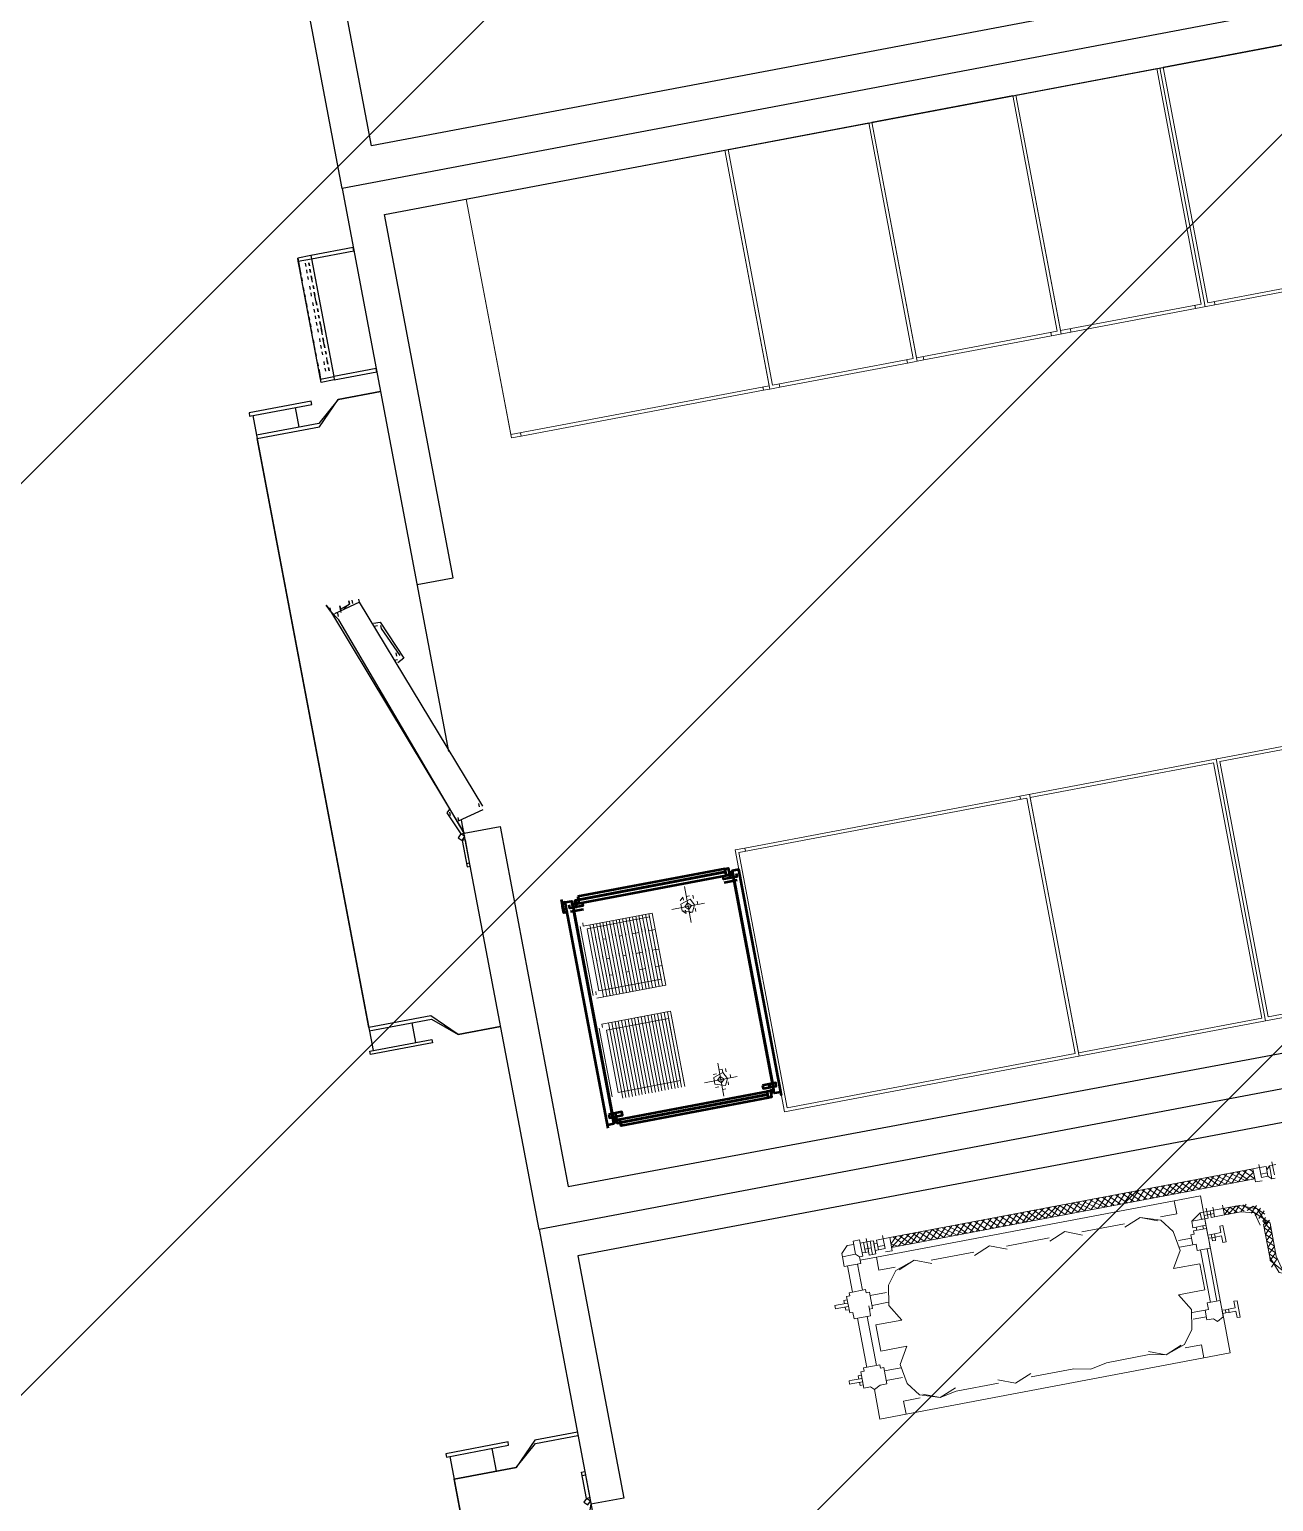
# Model space of a CAD drawing. Extents: x 407440 to 411585, y 6041728 to 6045069.
# Drawn here: x 410318.28 to 410339.72, y 6044227.86 to 6044253.23 of the extents above; entities that cross this region are included whole.
import ezdxf

# ---------------------------------------------------------------- set-up
doc = ezdxf.new("R2010")
doc.units = 0
doc.header["$LTSCALE"] = 5
doc.linetypes.add('foc-TIELINE', pattern=[1.875, 1.25, -0.625])
doc.layers.add('P-PROPOSED-EXISTING-H', color=59, linetype='Continuous')
doc.layers.add('T-TIE', color=201, linetype='foc-TIELINE')

# ---------------------------------------------------------------- blocks, each defined once
blk = doc.blocks.new('P-RIG-877')
at = {"layer": 'T-TIE', "linetype": 'ByBlock', "lineweight": 25}
for points in [[(3.2261, -24.2129), (3.1113, -24.2129), (3.1113, -19.4254), (2.5143, -19.4254), (2.5143, -19.1499), (2.5143, -19.3106), (3.2261, -19.3106), (3.2261, -33.0186), (1.791, -33.0186)], [(0.287, -19.2302), (0.287, -19.3106), (-0.4248, -19.3106), (-0.4248, -33.0186), (1.5499, -33.0186)], [(-1.1481, -19.3106), (-0.4248, -19.3106), (-0.4248, -33.0186), (-4.0871, -33.0186), (-4.0871, -28.7477)], [(6.8884, -20.7457), (6.8884, -19.3106), (3.2261, -19.3106), (3.2261, -33.0186), (4.2364, -33.0186)], [(3.2261, -24.3851), (3.3409, -24.3851), (3.3409, -27.1864), (4.6267, -27.1864), (4.6267, -27.3012), (3.3409, -27.3012), (3.3409, -32.9038), (4.1905, -32.9038), (4.1905, -33.0186), (5.0286, -33.3286), (5.0171, -33.3286), (5.0286, -33.3286)], [(0.9644, -33.0186), (0.9644, -32.8923), (-0.31, -32.8923), (-0.31, -27.6112), (0.9299, -27.6112), (0.9299, -27.4963), (-0.31, -27.4963), (-0.31, -25.3609), (-0.4248, -25.3609), (-0.5396, -25.3609), (-0.5396, -27.4963), (-1.8484, -27.4963), (-1.8484, -27.6112), (-0.5396, -27.6112), (-0.5396, -29.7351), (-3.9723, -29.7351), (-3.9723, -28.7937), (-4.0871, -28.7937), (-4.3971, -27.9556), (-4.4086, -27.9556)], [(0.9873, -33.3286), (0.9988, -33.3286), (1.8369, -33.0186), (1.8369, -32.8923), (3.0998, -32.8923), (3.1113, -27.6112), (1.8025, -27.6112), (1.8025, -27.4963), (3.1113, -27.4963), (3.1113, -25.3609), (3.2261, -25.3609)], [(1.7566, -32.9382), (0.9873, -33.2252), (1.0103, -33.3171)], [(1.7566, -32.9497), (1.7451, -32.9497)], [(1.7795, -33.0301), (1.791, -33.0301), (1.768, -32.9382)], [(2.4454, -33.4663), (2.4454, -33.2482), (2.5143, -33.1678), (2.4339, -33.2482), (2.4339, -33.4663), (0.3674, -33.4663), (0.3674, -33.2482), (0.287, -33.1678), (0.287, -33.0186), (0.287, -33.1678), (0.3559, -33.2482), (0.3559, -33.4663)], [(1.7451, -33.053), (1.7566, -33.0645), (1.8369, -33.0301), (1.8369, -33.0186), (1.0333, -33.3056), (0.9988, -33.3286), (0.9759, -33.34), (0.9988, -33.3286), (0.9873, -33.3286), (0.9988, -33.3286)], [(1.9402, -33.0301), (1.9402, -33.0186)], [(2.5143, -33.1678), (2.5143, -33.0186), (2.5143, -33.1678)], [(3.9379, -33.0186), (3.9379, -33.1678), (4.0183, -33.2482), (3.9494, -33.1678), (3.9494, -33.0186)], [(4.0871, -33.0301), (4.0871, -33.0186)], [(1.768, -33.053), (1.7566, -33.053)], [(1.0677, -33.1908), (1.0677, -33.1678), (1.2055, -33.1104), (1.217, -33.1334)], [(1.194, -33.1219), (1.0907, -33.1678), (1.0792, -33.1678)], [(0.1952, -33.2138), (0.2067, -33.2138), (0.2067, -33.1678), (0.2181, -33.1678), (0.2181, -33.2138), (0.1722, -33.2138), (0.1837, -33.2138), (0.1722, -33.2138), (0.1837, -33.2138), (0.1722, -33.2138), (0.1837, -33.2138), (0.2067, -33.2138), (-0.1837, -33.2138), (-0.2067, -33.2138), (-0.2181, -33.2138)], [(-0.2181, -33.1678), (-0.2181, -33.2138), (-0.1722, -33.2138)], [(-0.2067, -33.2138), (-0.2067, -33.1678), (0.2067, -33.1678)], [(-0.1263, -33.1793), (-0.1378, -33.1793)], [(-0.0574, -33.1793), (-0.0459, -33.1793), (-0.0574, -33.1793), (-0.0689, -33.1793), (-0.0804, -33.1793), (-0.0918, -33.1793), (-0.0804, -33.1793), (-0.0918, -33.1793), (-0.0804, -33.1793)], [(0.023, -33.1793), (0.0344, -33.1793)], [(0.0574, -33.1793), (0.0459, -33.1793)], [(0.0918, -33.1793), (0.0804, -33.1793)], [(0.1033, -33.1793), (0.0918, -33.1793)], [(0.1033, -33.1793), (0.0918, -33.1793)], [(0.1033, -33.1793), (0.0918, -33.1793)], [(0.1263, -33.1793), (0.1148, -33.1793)], [(0.1492, -33.1793), (0.1607, -33.1793), (0.1492, -33.1793), (0.1378, -33.1793)], [(1.0792, -33.1793), (1.0792, -33.1908)], [(1.194, -33.1334), (1.1825, -33.1334)], [(1.2055, -33.1449), (1.2055, -33.1334)], [(-0.1837, -33.1908), (-0.1952, -33.1908)], [(-0.1837, -33.2138), (-0.1952, -33.2138)], [(-0.1837, -33.2138), (-0.1952, -33.2138)], [(-0.1607, -33.1908), (-0.1722, -33.1908)], [(-0.1378, -33.1908), (-0.1492, -33.1908)], [(-0.1263, -33.2138), (-0.1378, -33.2138), (-0.1492, -33.2138), (-0.1378, -33.2138), (-0.1492, -33.2138), (-0.1378, -33.2138)], [(-0.1033, -33.1908), (-0.1148, -33.1908)], [(-0.0804, -33.1908), (-0.0918, -33.1908)], [(-0.0574, -33.2138), (-0.0459, -33.2138), (-0.0574, -33.2138), (-0.0459, -33.2138), (-0.0574, -33.2138), (-0.0689, -33.2138), (-0.0804, -33.2138), (-0.0918, -33.2138), (-0.0804, -33.2138)], [(-0.0459, -33.1908), (-0.0574, -33.1908)], [(-0.023, -33.1908), (-0.0344, -33.1908)], [(0, -33.1908), (-0.0115, -33.1908)], [(0.023, -33.1908), (0.0115, -33.1908)], [(0.0344, -33.2138), (0.023, -33.2138), (0.0115, -33.2138), (0.023, -33.2138), (0.0115, -33.2138)], [(0.0459, -33.1908), (0.0344, -33.1908)], [(0.0574, -33.2138), (0.0459, -33.2138), (0.0344, -33.2138), (0.0459, -33.2138), (0.0344, -33.2138), (0.0459, -33.2138)], [(0.0804, -33.1908), (0.0689, -33.1908)], [(0.0804, -33.2138), (0.0689, -33.2138)], [(0.0918, -33.2138), (0.0804, -33.2138)], [(0.1033, -33.1908), (0.0918, -33.1908)], [(0.1033, -33.2138), (0.0918, -33.2138)], [(0.1033, -33.2138), (0.0918, -33.2138)], [(0.1033, -33.2138), (0.0918, -33.2138)], [(0.1033, -33.2138), (0.0918, -33.2138)], [(0.1033, -33.2138), (0.0918, -33.2138)], [(0.1263, -33.1908), (0.1148, -33.1908)], [(0.1263, -33.2138), (0.1148, -33.2138)], [(0.1492, -33.2138), (0.1607, -33.2138), (0.1492, -33.2138), (0.1607, -33.2138), (0.1492, -33.2138), (0.1378, -33.2138)], [(0.1607, -33.1908), (0.1492, -33.1908)], [(0.1837, -33.1908), (0.1722, -33.1908)], [(0.9873, -33.2252), (0.9759, -33.2252)], [(0.9873, -33.2482), (0.9759, -33.2482)], [(1.0103, -33.2941), (0.9988, -33.2941), (0.9873, -33.2597), (0.9988, -33.2826)], [(6.0963, -33.4663), (4.0183, -33.4663), (4.0183, -33.2482), (4.0183, -33.4663)], [(0.3559, -33.3171), (0.287, -33.3171)], [(1.0218, -33.3056), (1.0103, -33.3056)], [(2.4454, -33.3171), (2.5143, -33.3171)], [(4.0183, -33.3171), (3.9379, -33.3171)], [(0.287, -33.4663), (0.3559, -33.4663), (2.5143, -33.4663)], [(3.9379, -33.4663), (6.1766, -33.4663)]]:
    blk.add_lwpolyline(points, dxfattribs=at)
at = {"layer": 'T-TIE', "linetype": 'ByBlock', "lineweight": 18}
for points in [[(2.0665, -31.1128), (2.0665, -27.7834), (2.985, -27.7834), (2.985, -32.1116), (2.0665, -32.1116), (2.0665, -32.0772)], [(0.5281, -29.6662), (-0.31, -29.6662), (0.5166, -29.6662), (0.5166, -30.1599), (-0.31, -30.1599), (-0.31, -29.6662)], [(0.5166, -30.1369), (0.5281, -30.1369), (0.5281, -29.7006), (0.5166, -29.7006)], [(0.5281, -30.1369), (0.5281, -30.2058)], [(0.5281, -30.1714), (-0.31, -30.1714)], [(0.5281, -30.6765), (-0.31, -30.6765), (0.5166, -30.6765), (0.5166, -30.1828), (-0.31, -30.1828), (-0.31, -30.6765)], [(0.5166, -30.6421), (0.5281, -30.6421), (0.5281, -30.2058), (0.5166, -30.2058)], [(2.0665, -30.4239), (2.985, -30.4239)], [(3.5246, -30.5617), (3.5246, -30.5387), (3.5246, -30.5617), (3.4787, -30.5617), (3.4787, -30.5387), (3.4787, -30.5158), (3.4787, -30.5387), (3.5016, -30.5387), (3.5131, -30.5387), (3.5131, -30.5158), (3.4787, -30.5158), (3.5131, -30.5158), (3.5246, -30.5043), (3.5246, -30.4928)], [(3.5131, -30.4928), (3.4901, -30.4928), (3.5131, -30.4928), (3.4901, -30.4928), (3.5131, -30.4928), (3.4901, -30.4928), (3.5131, -30.4928)], [(3.5246, -30.4928), (3.5246, -30.5043), (3.5131, -30.5158), (3.5016, -30.5158), (3.5016, -30.5387), (3.5131, -30.5387), (3.5131, -30.5158), (3.4901, -30.5158), (3.4787, -30.5043), (3.5246, -30.5043), (3.4787, -30.5043), (3.4787, -30.4928), (3.4787, -30.4813), (3.4787, -30.4928), (3.4787, -30.4813), (3.4787, -30.4928), (3.4787, -30.5043), (3.4901, -30.5158), (3.5131, -30.5158), (3.5016, -30.5158), (3.5016, -30.5387), (3.5131, -30.5387), (3.5016, -30.5387), (3.4787, -30.5387), (3.4672, -30.5387), (3.4787, -30.5387), (3.4787, -30.5617), (3.4787, -31.8361)], [(3.6738, -30.5387), (3.7886, -30.5387), (3.8346, -30.5273), (3.846, -30.4813)], [(3.869, -30.4813), (3.846, -30.5387), (3.7886, -30.5617), (3.8001, -30.5617), (3.8805, -30.4928), (3.8001, -30.5617), (3.7772, -30.5387), (3.7542, -30.5617), (3.7312, -30.5387), (3.7083, -30.5617), (3.6853, -30.5387)], [(3.5935, -30.688), (3.5935, -30.6306), (3.6164, -30.5732), (3.6738, -30.5502), (3.6624, -30.5617), (3.6509, -30.5502), (3.6624, -30.5617), (3.6968, -30.5387)], [(3.7886, -30.5617), (3.6738, -30.5617), (3.6624, -30.5387), (3.6853, -30.5617), (3.7083, -30.5387), (3.7312, -30.5617), (3.7542, -30.5387), (3.7772, -30.5617), (3.8001, -30.5387), (3.8231, -30.5617), (3.8001, -30.5387), (3.7886, -30.5502)], [(3.4787, -30.5961), (3.5131, -30.5617), (3.5131, -30.5732)], [(3.4787, -30.5732), (3.4901, -30.5617), (3.5131, -30.5961), (3.4787, -30.6421)], [(3.4787, -31.7901), (3.5131, -31.8361), (3.5131, -30.5617)], [(3.4787, -30.5847), (3.5131, -30.6191), (3.4787, -30.665)], [(3.4787, -30.6191), (3.5131, -30.5847)], [(3.6164, -30.688), (3.6049, -30.688), (3.6164, -30.688), (3.5935, -30.665), (3.6164, -30.6421), (3.5935, -30.665), (3.6164, -30.688), (3.6164, -30.6306), (3.6279, -30.5847), (3.6738, -30.5732)], [(0.5281, -30.6421), (0.5281, -30.711)], [(3.4787, -30.6076), (3.5131, -30.6421), (3.4787, -30.688)], [(3.4787, -30.6306), (3.5131, -30.665), (3.4787, -30.711)], [(0.5281, -31.1817), (-0.31, -31.1817), (0.5166, -31.1817), (0.5166, -30.688), (-0.31, -30.688), (-0.31, -31.1817)], [(3.4787, -30.6535), (3.5131, -30.688), (3.4787, -30.7224), (3.5131, -30.7569), (3.4787, -30.7913)], [(3.4787, -30.6765), (3.5131, -30.711), (3.4787, -30.7454), (3.5131, -30.7798), (3.4787, -30.8143)], [(3.582, -30.7224), (3.5935, -30.7224), (3.5935, -30.688), (3.6164, -30.688), (3.6164, -30.7224)], [(0.5166, -31.1587), (0.5281, -31.1587), (0.5281, -30.711), (0.5166, -30.711)], [(3.4787, -30.6995), (3.5131, -30.7339), (3.4787, -30.7684)], [(3.6164, -30.7454), (3.6049, -30.7454), (3.5935, -30.7454), (3.6164, -30.7454), (3.6049, -30.7454), (3.5935, -30.7454), (3.582, -30.7454), (3.5935, -30.7454), (3.5935, -30.7339)], [(3.6049, -30.7569), (3.6164, -30.7569), (3.6164, -30.7454), (3.6049, -30.7454), (3.6049, -30.7339), (3.6049, -30.7224), (3.6164, -30.7224), (3.5935, -30.7224), (3.5935, -30.7339), (3.6164, -30.7339)], [(3.6049, -30.7454), (3.6049, -30.7569), (3.5935, -30.7569), (3.5935, -30.7454)], [(3.6164, -30.7224), (3.6164, -30.7339), (3.6164, -30.7224)], [(3.9494, -30.7569), (3.9494, -30.7454), (3.9379, -30.7454), (3.9379, -30.7339), (3.9494, -30.7339), (3.9494, -30.7454), (3.9494, -30.7339), (3.9494, -30.711), (3.9723, -30.711), (3.9723, -30.6995), (3.9149, -30.6995), (3.9149, -30.711), (3.9379, -30.711), (3.9379, -30.7339), (3.9379, -30.7454), (3.9379, -30.7569)], [(3.4787, -30.7569), (3.5131, -30.8028), (3.4787, -30.8372)], [(3.4787, -30.7798), (3.5131, -30.8258), (3.4787, -30.8602)], [(3.5361, -30.8487), (3.5361, -30.7569), (3.5935, -30.7569), (3.5935, -30.7684), (3.6164, -30.8028)], [(3.5935, -30.7684), (3.6164, -30.7684), (3.6164, -30.7569), (3.6738, -30.7569)], [(3.6509, -30.7684), (3.6394, -30.7684)], [(3.6509, -30.7913), (3.6394, -30.7913)], [(3.9264, -30.8143), (3.9264, -30.8028), (3.9034, -30.8028), (3.9034, -30.7569), (3.9264, -30.7569), (3.6968, -30.7569), (3.6624, -30.7569), (3.6509, -30.7569), (3.6509, -30.8028), (3.6624, -30.8028), (3.6624, -30.8143), (3.6968, -30.8143), (3.6968, -30.8028), (3.7198, -30.8028), (3.7198, -30.7569), (3.6968, -30.7569), (3.6853, -30.7569), (3.6968, -30.7569)], [(3.9034, -30.7684), (3.7198, -30.7684)], [(3.9034, -30.7913), (3.7198, -30.7913)], [(3.9264, -30.8602), (3.9264, -30.8143), (3.9609, -30.8143), (3.9609, -30.7913), (3.9723, -30.7798), (3.9609, -30.7569), (3.9264, -30.7569), (3.9494, -30.7569), (4.0871, -30.7569), (4.0871, -30.8487)], [(3.4787, -30.8028), (3.5131, -30.8487), (3.4787, -30.8832)], [(3.4787, -30.8258), (3.5131, -30.8717), (3.4787, -30.9061)], [(3.4787, -30.8487), (3.5131, -30.8832)], [(3.582, -31.8361), (3.582, -31.8935), (3.5361, -31.8935), (3.5361, -30.8487), (3.582, -30.8487), (3.582, -30.9061)], [(4.0412, -31.4457), (4.0412, -31.2965), (4.0527, -31.2391), (4.0412, -31.1817), (4.0412, -31.0324), (4.0527, -30.975), (4.0297, -30.9061), (3.9838, -30.8717), (3.9149, -30.8602), (3.8575, -30.8946), (3.8575, -30.8028), (3.7657, -30.8028), (3.7657, -30.8946), (3.7083, -30.8602), (3.6394, -30.8717), (3.5935, -30.9061), (3.5705, -30.975), (3.5935, -31.0324), (3.5705, -30.975), (3.5935, -30.9176)], [(3.6738, -30.8143), (3.6738, -30.8602)], [(3.6968, -30.8143), (3.6968, -30.8602)], [(3.9494, -30.8143), (3.9494, -30.8602)], [(4.0412, -30.9061), (4.0412, -30.8487), (4.0871, -30.8487), (4.0871, -31.8935), (4.0412, -31.8935), (4.0412, -31.8361)], [(3.4787, -30.8717), (3.5131, -30.9061)], [(3.4787, -30.8946), (3.5131, -30.9291)], [(3.4787, -30.9291), (3.5131, -30.8946)], [(3.4787, -30.9176), (3.5131, -30.952)], [(3.4787, -30.952), (3.5131, -30.9176)], [(3.4787, -30.9406), (3.5131, -30.975)], [(3.4787, -30.975), (3.5131, -30.9406)], [(4.0297, -31.0324), (4.0527, -30.975), (4.0297, -30.9176)], [(3.4787, -30.9635), (3.5131, -30.998)], [(3.4787, -30.998), (3.5131, -30.9635)], [(3.4787, -30.9865), (3.5131, -31.0209)], [(3.4787, -31.0209), (3.5131, -30.9865)], [(3.4787, -31.0095), (3.5131, -31.0439)], [(3.4787, -31.0439), (3.5131, -31.0095)], [(3.4787, -31.0324), (3.5131, -31.0669)], [(3.4787, -31.0669), (3.5131, -31.0324)], [(3.582, -31.0324), (3.582, -31.1817)], [(2.0665, -31.0783), (2.985, -31.0783)], [(3.4787, -31.0554), (3.5131, -31.0898), (3.4787, -31.1357)], [(3.4787, -31.0898), (3.5131, -31.0554)], [(3.4787, -31.0783), (3.5131, -31.1128), (3.4787, -31.1587)], [(3.4787, -31.1128), (3.5131, -31.0783)], [(3.4787, -31.1013), (3.5131, -31.1357), (3.4787, -31.1817)], [(2.078, -32.0772), (2.0665, -32.0772), (2.0665, -31.1128), (2.078, -31.1128)], [(3.4787, -31.1243), (3.5131, -31.1587), (3.4787, -31.1931), (3.5131, -31.2276), (3.4787, -31.262)], [(3.4787, -31.1472), (3.5131, -31.1817), (3.4787, -31.2161), (3.5131, -31.2505), (3.4787, -31.285)], [(0.5281, -31.1587), (0.5281, -31.2161)], [(3.4787, -31.1702), (3.5131, -31.2046), (3.4787, -31.2391), (3.5131, -31.2735), (3.4787, -31.308)], [(3.5935, -31.1817), (3.5705, -31.2391), (3.5935, -31.2965)], [(0.5166, -31.6639), (0.5281, -31.6639), (0.5281, -31.2161), (0.5166, -31.2161)], [(3.4787, -31.2505), (3.5131, -31.2965), (3.4787, -31.3309)], [(3.4787, -31.2735), (3.5131, -31.3194), (3.4787, -31.3539)], [(3.4787, -31.2965), (3.5131, -31.3424), (3.4787, -31.3768)], [(3.582, -31.2965), (3.582, -31.4457)], [(3.4787, -31.3194), (3.5131, -31.3654), (3.4787, -31.3998)], [(3.4787, -31.3424), (3.5131, -31.3768)], [(3.4787, -31.3654), (3.5131, -31.3998)], [(3.4787, -31.3883), (3.5131, -31.4228)], [(3.4787, -31.4228), (3.5131, -31.3883)], [(3.4787, -31.4113), (3.5131, -31.4457)], [(3.4787, -31.4457), (3.5131, -31.4113)], [(3.4787, -31.4342), (3.5131, -31.4687)], [(3.4787, -31.4687), (3.5131, -31.4342)], [(3.4787, -31.4572), (3.5131, -31.4916)], [(3.4787, -31.4916), (3.5131, -31.4572)], [(3.5935, -31.4457), (3.5705, -31.5031), (3.5935, -31.5605)], [(4.0297, -31.5605), (4.0527, -31.5031), (4.0297, -31.4457)], [(3.4787, -31.4802), (3.5131, -31.5146)], [(3.4787, -31.5146), (3.5131, -31.4802)], [(3.4787, -31.5031), (3.5131, -31.5376)], [(3.4787, -31.5376), (3.5131, -31.5031)], [(3.4787, -31.5261), (3.5131, -31.5605)], [(3.4787, -31.5605), (3.5131, -31.5261)], [(3.4787, -31.549), (3.5131, -31.5835), (3.4787, -31.6294)], [(3.4787, -31.5835), (3.5131, -31.549)], [(3.4787, -31.572), (3.5131, -31.6065), (3.4787, -31.6524)], [(3.4787, -31.6065), (3.5131, -31.572)], [(3.4787, -31.595), (3.5131, -31.6294), (3.4787, -31.6753)], [(3.5935, -31.8246), (3.5705, -31.7672), (3.5935, -31.7098), (3.5705, -31.7672), (3.5935, -31.8361), (3.6394, -31.8705), (3.7083, -31.882), (3.7657, -31.8475), (3.7657, -31.9394), (3.8575, -31.9394), (3.8575, -31.8475), (3.9149, -31.882), (3.9838, -31.8705), (4.0297, -31.8361), (4.0527, -31.7672), (4.0412, -31.7098), (4.0412, -31.5605)], [(3.582, -31.5605), (3.582, -31.7098)], [(3.4787, -31.6179), (3.5131, -31.6524), (3.4787, -31.6868), (3.5131, -31.7213), (3.4787, -31.7557)], [(3.4787, -31.6409), (3.5131, -31.6753), (3.4787, -31.7098), (3.5131, -31.7442), (3.4787, -31.7787)], [(0.5166, -32.5708), (0.5281, -32.5708), (0.5281, -32.6053), (-0.31, -32.6053), (0.5166, -32.6053), (0.5166, -31.6983), (-0.31, -31.6983), (0.5281, -31.6983), (0.5281, -31.7213)], [(-0.31, -32.6053), (-0.31, -31.6983)], [(0.5281, -31.6639), (0.5281, -31.6983)], [(3.4787, -31.6639), (3.5131, -31.6983), (3.4787, -31.7327), (3.5131, -31.7672), (3.4787, -31.8016)], [(4.0297, -31.8246), (4.0527, -31.7672), (4.0297, -31.7098)], [(0.5166, -31.7213), (0.5281, -31.7213), (0.5281, -32.5708)], [(3.4787, -31.7442), (3.5131, -31.7901), (3.4787, -31.8246)], [(3.4787, -31.7672), (3.5131, -31.8131), (3.5016, -31.8361), (3.4787, -31.8131)], [(3.4787, -31.882), (3.4787, -31.859), (3.5131, -31.859), (3.5131, -31.882), (3.5016, -31.882), (3.4787, -31.882), (3.4787, -31.859), (3.4672, -31.859)], [(3.5246, -31.859), (3.5246, -31.8361), (3.4787, -31.8361), (3.4787, -31.859)], [(3.5131, -31.859), (3.5016, -31.859), (3.5016, -31.882)], [(3.4787, -31.8935), (3.4901, -31.8935), (3.4901, -31.882)], [(3.5246, -31.8935), (3.4787, -31.8935), (3.4787, -31.9049)], [(3.5016, -31.9279), (3.5016, -31.9164), (3.4787, -31.9164), (3.4787, -31.9049), (3.4901, -31.9049), (3.5016, -31.9049)], [(3.5246, -31.9049), (3.5246, -31.8935), (3.5131, -31.8935), (3.4901, -31.8935)], [(3.5131, -31.8935), (3.5131, -31.882)], [(3.5361, -31.9509), (3.5361, -31.8935)], [(3.6624, -31.882), (3.6624, -31.9394)], [(3.6968, -31.882), (3.6968, -31.9394)], [(3.9264, -31.882), (3.9264, -31.9394)], [(3.9609, -31.882), (3.9609, -31.9394)], [(4.0871, -31.8935), (4.0871, -31.9853), (3.9838, -31.9853)], [(3.4787, -31.9164), (3.4672, -31.9164)], [(3.4787, -31.9624), (3.4787, -31.9853), (3.5016, -32.0083), (3.5131, -32.0083), (3.5131, -31.9738), (3.5131, -31.9624), (3.4672, -31.9624), (3.4672, -31.9394), (3.5246, -31.9394), (3.5246, -31.9509)], [(3.4787, -31.9279), (3.4787, -31.9394)], [(3.5131, -31.9279), (3.5131, -31.9394)], [(3.5131, -31.9624), (3.5246, -31.9509), (3.5475, -31.9509), (3.5475, -32.0083), (3.5131, -32.0083)], [(3.6394, -31.9624), (3.5475, -31.9624)], [(3.6509, -31.9509), (3.6394, -31.9509)], [(3.7083, -31.9509), (3.6968, -31.9509)], [(3.9034, -31.9624), (3.7312, -31.9624)], [(3.6394, -31.9968), (3.5475, -31.9968)], [(3.9034, -31.9968), (3.7312, -31.9968)], [(3.6738, -32.0312), (3.6624, -32.0312), (3.6624, -32.0198)], [(3.6853, -32.0198), (3.6853, -32.0542), (3.6853, -32.0657), (3.6738, -32.0657), (3.6738, -32.0542), (3.6738, -32.0198)], [(3.6738, -32.0657), (3.6853, -32.0657), (3.6738, -32.0657)], [(3.6968, -32.0198), (3.6968, -32.0312), (3.6853, -32.0312)], [(3.9379, -32.0312), (3.9264, -32.0312), (3.9264, -32.0198)], [(3.9494, -32.0198), (3.9494, -32.0542), (3.9494, -32.0657), (3.9379, -32.0657), (3.9379, -32.0542), (3.9379, -32.0198)], [(3.9379, -32.0657), (3.9494, -32.0657), (3.9379, -32.0657)], [(3.9609, -32.0198), (3.9609, -32.0312), (3.9494, -32.0312)], [(2.2273, -32.3642), (2.2273, -32.2494)], [(2.8357, -32.3642), (2.8357, -32.2494)], [(2.1584, -32.3068), (2.2847, -32.3068)], [(2.2043, -32.2838), (2.1928, -32.2838), (2.2043, -32.2838)], [(2.1928, -32.3068), (2.1928, -32.2953)], [(2.2043, -32.3183), (2.1928, -32.3183), (2.2043, -32.3297)], [(2.2158, -32.2723), (2.2273, -32.2723)], [(2.2387, -32.2838), (2.2502, -32.2838), (2.2387, -32.2838)], [(2.2387, -32.3183), (2.2502, -32.3183), (2.2387, -32.3297)], [(2.2502, -32.3068), (2.2502, -32.2953)], [(2.7783, -32.3068), (2.8931, -32.3068)], [(2.8128, -32.2838), (2.8013, -32.2838)], [(2.8128, -32.3068), (2.8013, -32.3068), (2.8013, -32.2953), (2.8128, -32.2953)], [(2.8128, -32.3183), (2.8128, -32.3297)], [(2.8357, -32.2723), (2.8243, -32.2723)], [(2.8587, -32.2838), (2.8472, -32.2838)], [(2.8587, -32.3183), (2.8587, -32.3297)], [(2.8702, -32.3068), (2.8702, -32.2953)], [(2.2158, -32.3297), (2.2273, -32.3297)], [(2.8357, -32.3297), (2.8243, -32.3297)], [(2.4798, -32.6742), (2.4798, -32.4331), (2.2273, -32.4331), (2.2273, -32.6742), (2.2158, -32.6742)], [(2.4569, -32.4331), (2.4684, -32.4331), (2.2273, -32.4331)], [(2.4798, -32.456), (2.2273, -32.456)], [(2.4798, -32.4675), (2.2273, -32.4675), (2.4798, -32.4675)], [(2.2847, -32.4675), (2.2732, -32.4675)], [(2.2847, -32.4331), (2.2847, -32.4445), (2.2847, -32.4331)], [(2.2847, -32.4445), (2.2847, -32.456), (2.2847, -32.4445)], [(2.3535, -32.4675), (2.3421, -32.4675)], [(2.3535, -32.4331), (2.3535, -32.4445), (2.3535, -32.4331)], [(2.3535, -32.4445), (2.3535, -32.456), (2.3535, -32.4445)], [(2.411, -32.4675), (2.3995, -32.4675)], [(2.411, -32.4331), (2.411, -32.4445), (2.411, -32.4331)], [(2.411, -32.4445), (2.411, -32.456), (2.411, -32.4445)], [(2.5832, -32.6742), (2.5717, -32.6742), (2.5717, -32.4331), (2.8357, -32.4331)], [(2.8357, -32.456), (2.5717, -32.456)], [(2.8357, -32.4675), (2.5717, -32.4675), (2.8357, -32.4675)], [(2.8243, -32.4331), (2.5832, -32.4331)], [(2.4798, -32.479), (2.2273, -32.479), (2.4798, -32.479)], [(2.4798, -32.4905), (2.2273, -32.4905)], [(2.4798, -32.5134), (2.2273, -32.5134)], [(2.2847, -32.479), (2.2732, -32.479)], [(2.2847, -32.4905), (2.2847, -32.5019), (2.2847, -32.4905)], [(2.2847, -32.5019), (2.2847, -32.5134), (2.2847, -32.5019)], [(2.3535, -32.479), (2.3421, -32.479)], [(2.411, -32.479), (2.3995, -32.479)], [(2.411, -32.4905), (2.411, -32.5019), (2.411, -32.4905)], [(2.411, -32.5019), (2.411, -32.5134), (2.411, -32.5019)], [(2.8357, -32.479), (2.5717, -32.479), (2.8357, -32.479)], [(2.8357, -32.4905), (2.5717, -32.4905)], [(2.8357, -32.5134), (2.5717, -32.5134)], [(2.4798, -32.5249), (2.2273, -32.5249), (2.4798, -32.5249)], [(2.4798, -32.5364), (2.2273, -32.5364), (2.4798, -32.5364)], [(2.4798, -32.5479), (2.2273, -32.5479)], [(2.4798, -32.5594), (2.2273, -32.5594)], [(2.4798, -32.5708), (2.2273, -32.5708), (2.4798, -32.5708)], [(2.2847, -32.5249), (2.2732, -32.5249)], [(2.2847, -32.5364), (2.2732, -32.5364)], [(2.2847, -32.5708), (2.2732, -32.5708)], [(2.2847, -32.5479), (2.2847, -32.5594), (2.2847, -32.5479)], [(2.3535, -32.5249), (2.3421, -32.5249)], [(2.3535, -32.5364), (2.3421, -32.5364)], [(2.3535, -32.5708), (2.3421, -32.5708)], [(2.3535, -32.5479), (2.3535, -32.5594), (2.3535, -32.5479)], [(2.411, -32.5249), (2.3995, -32.5249)], [(2.411, -32.5364), (2.3995, -32.5364)], [(2.411, -32.5708), (2.3995, -32.5708)], [(2.411, -32.5479), (2.411, -32.5594), (2.411, -32.5479)], [(2.8357, -32.5249), (2.5717, -32.5249), (2.8357, -32.5249)], [(2.8357, -32.5364), (2.5717, -32.5364), (2.8357, -32.5364)], [(2.8357, -32.5479), (2.5717, -32.5479)], [(2.8357, -32.5594), (2.5717, -32.5594)], [(2.8357, -32.5708), (2.5717, -32.5708), (2.8357, -32.5708)], [(2.4798, -32.5823), (2.2273, -32.5823), (2.4798, -32.5823)], [(2.4798, -32.5938), (2.2273, -32.5938), (2.4798, -32.5938)], [(2.4798, -32.6053), (2.2273, -32.6053)], [(2.4798, -32.6168), (2.2273, -32.6168)], [(2.2847, -32.5823), (2.2732, -32.5823)], [(2.2847, -32.5938), (2.2732, -32.5938)], [(2.2847, -32.6053), (2.2847, -32.6168), (2.2847, -32.6053)], [(2.3535, -32.5823), (2.3421, -32.5823)], [(2.3535, -32.5938), (2.3421, -32.5938)], [(2.3535, -32.6053), (2.3535, -32.6168), (2.3535, -32.6053)], [(2.411, -32.5823), (2.3995, -32.5823)], [(2.411, -32.5938), (2.3995, -32.5938)], [(2.411, -32.6053), (2.411, -32.6168), (2.411, -32.6053)], [(2.8357, -32.5823), (2.5717, -32.5823), (2.8357, -32.5823)], [(2.8357, -32.5938), (2.5717, -32.5938), (2.8357, -32.5938)], [(2.8357, -32.6053), (2.5717, -32.6053)], [(2.8357, -32.6168), (2.5717, -32.6168)], [(2.4798, -32.6282), (2.2273, -32.6282), (2.4798, -32.6282)], [(2.4798, -32.6397), (2.2273, -32.6397), (2.4798, -32.6397)], [(2.4798, -32.6512), (2.2273, -32.6512), (2.4798, -32.6512)], [(2.2847, -32.6282), (2.2732, -32.6282)], [(2.2847, -32.6397), (2.2732, -32.6397)], [(2.2847, -32.6512), (2.2732, -32.6512)], [(2.3535, -32.6282), (2.3421, -32.6282)], [(2.3535, -32.6397), (2.3421, -32.6397)], [(2.3535, -32.6512), (2.3421, -32.6512)], [(2.411, -32.6282), (2.3995, -32.6282)], [(2.411, -32.6397), (2.3995, -32.6397)], [(2.411, -32.6512), (2.3995, -32.6512)], [(2.4684, -32.6742), (2.4569, -32.6742)], [(2.8357, -32.6282), (2.5717, -32.6282), (2.8357, -32.6282)], [(2.8357, -32.6397), (2.5717, -32.6397), (2.8357, -32.6397)], [(2.8357, -32.6512), (2.5717, -32.6512), (2.8357, -32.6512)], [(2.9161, -32.7201), (2.9161, -32.6742)], [(2.2273, -32.6856), (2.4684, -32.6856)], [(2.5832, -32.6856), (2.8243, -32.6856)]]:
    blk.add_lwpolyline(points, dxfattribs=at)
for points in [[(2.9735, -29.1151), (2.9735, -30.4125), (2.078, -30.4125), (2.078, -29.1151)], [(2.9735, -30.4354), (2.9735, -31.0783), (2.078, -31.0783), (2.078, -30.4354)], [(3.4672, -30.4928), (3.4787, -30.4928), (3.4901, -30.4928), (3.4787, -30.4928)], [(3.6738, -30.5387), (3.5935, -30.6191)], [(3.6394, -30.5502), (3.6049, -30.5847), (3.6164, -30.6076), (3.6049, -30.5847)], [(3.6279, -30.5961), (3.6049, -30.5732)], [(3.6394, -30.5847), (3.6164, -30.5617)], [(3.6509, -30.5732), (3.6279, -30.5502)], [(3.6164, -30.6306), (3.5935, -30.6076)], [(3.6164, -30.6191), (3.5935, -30.6421), (3.6164, -30.6765), (3.5935, -30.6421)], [(3.6164, -30.6535), (3.5935, -30.6306)], [(3.6164, -30.665), (3.5935, -30.688), (3.582, -30.688), (3.5935, -30.688)], [(3.6738, -30.7454), (3.6738, -30.7339), (3.6853, -30.7339), (3.6853, -30.711), (3.7083, -30.711), (3.7083, -30.6995), (3.6509, -30.6995), (3.6509, -30.711), (3.6738, -30.711), (3.6738, -30.7339), (3.6738, -30.7454), (3.6738, -30.7569), (3.6853, -30.7569), (3.6853, -30.7454), (3.6853, -30.7339), (3.6968, -30.7339), (3.6968, -30.7454)], [(3.6394, -30.8028), (3.6164, -30.8028), (3.6164, -30.7569), (3.6394, -30.7569)], [(2.9735, -31.0898), (2.9735, -32.1001), (2.078, -32.1001), (2.078, -31.0898)], [(-0.31, -31.1931), (-0.31, -31.6868), (0.5166, -31.6868), (0.5166, -31.1931)], [(3.5131, -31.9049), (3.5016, -31.9049), (3.5016, -31.9164), (3.5246, -31.9164), (3.5246, -31.9049)], [(3.5131, -31.9164), (3.5131, -31.9279), (3.4787, -31.9279), (3.4787, -31.9164)], [(3.7083, -32.0198), (3.6509, -32.0198), (3.6509, -32.0083), (3.6394, -32.0083), (3.6394, -31.9509), (3.6509, -31.9509), (3.6509, -31.9394), (3.7083, -31.9394), (3.7083, -31.9509), (3.7312, -31.9509), (3.7312, -32.0083), (3.7083, -32.0083)], [(3.9149, -32.0083), (3.9149, -32.0198), (3.9723, -32.0198), (3.9723, -31.9968), (3.9838, -31.9853), (3.9723, -31.9624), (3.9723, -31.9509), (3.9723, -31.9394), (3.9149, -31.9394), (3.9149, -31.9509), (3.9034, -31.9509), (3.9034, -32.0083)], [(2.2273, -32.2838), (2.2043, -32.2953), (2.2158, -32.3297), (2.2387, -32.3297), (2.2502, -32.2953)], [(2.2273, -32.2953), (2.2158, -32.3068), (2.2273, -32.3183), (2.2387, -32.3068)], [(2.8357, -32.2838), (2.8128, -32.2953), (2.8243, -32.3297), (2.8472, -32.3297), (2.8587, -32.2953)], [(2.8357, -32.2953), (2.8243, -32.3068), (2.8357, -32.3183), (2.8472, -32.3068)], [(2.2273, -32.4445), (2.4798, -32.4445)], [(2.4569, -32.4445), (2.2387, -32.4445), (2.2387, -32.6627), (2.4569, -32.6627)], [(2.5717, -32.4445), (2.8357, -32.4445)], [(2.8128, -32.4445), (2.5946, -32.4445), (2.5946, -32.6627), (2.8128, -32.6627)], [(2.2273, -32.5019), (2.4798, -32.5019)], [(2.3535, -32.5019), (2.3535, -32.5134), (2.3535, -32.4905)], [(2.5717, -32.5019), (2.8357, -32.5019)]]:
    blk.add_lwpolyline(points, close=True, dxfattribs=at)
at = {"layer": 'T-TIE', "linetype": 'ByBlock', "lineweight": 25}
for points in [[(-3.9609, -29.9991), (-0.5511, -29.9991), (-0.5511, -32.8923), (-3.9609, -32.8923)], [(-0.2067, -33.0186), (-0.2181, -33.0186), (-0.2181, -33.1678), (-0.2067, -33.1678)], [(0.2181, -33.0186), (0.2067, -33.0186), (0.2067, -33.1678), (0.2181, -33.1678)], [(1.8484, -33.0415), (1.8599, -33.0301), (1.8484, -33.0186), (1.8369, -33.0301)], [(1.8599, -33.0301), (1.9517, -33.0301), (1.9517, -33.0186), (1.8599, -33.0186)], [(4.1675, -33.0301), (4.0757, -33.0301), (4.0757, -33.0186), (4.1675, -33.0186)], [(4.179, -33.0186), (4.1675, -33.0301), (4.179, -33.0415), (4.1905, -33.0301)], [(-0.1952, -33.1793), (-0.1837, -33.1793)], [(-0.1952, -33.1793), (-0.1837, -33.1793)], [(-0.1722, -33.1793), (-0.1607, -33.1793)], [(-0.1722, -33.1793), (-0.1607, -33.1793)], [(-0.1492, -33.1793), (-0.1378, -33.1793)], [(-0.1492, -33.1793), (-0.1378, -33.1793)], [(-0.1148, -33.1793), (-0.1033, -33.1793)], [(-0.1148, -33.1793), (-0.1033, -33.1793)], [(-0.0574, -33.1793), (-0.0459, -33.1793)], [(-0.0344, -33.1793), (-0.023, -33.1793)], [(-0.0344, -33.1793), (-0.023, -33.1793)], [(-0.0115, -33.1793), (0, -33.1793)], [(-0.0115, -33.1793), (0, -33.1793)], [(0.0115, -33.1793), (0.023, -33.1793)], [(0.0115, -33.1793), (0.023, -33.1793)], [(0.0344, -33.1793), (0.0459, -33.1793)], [(0.0344, -33.1793), (0.0459, -33.1793)], [(0.0689, -33.1793), (0.0804, -33.1793)], [(0.0689, -33.1793), (0.0804, -33.1793)], [(0.0918, -33.1793), (0.1033, -33.1793)], [(0.1148, -33.1793), (0.1263, -33.1793)], [(0.1148, -33.1793), (0.1263, -33.1793)], [(0.1492, -33.1793), (0.1607, -33.1793)], [(0.1722, -33.1793), (0.1837, -33.1793)], [(0.1722, -33.1793), (0.1837, -33.1793)], [(-0.1952, -33.2138), (-0.1837, -33.2138)], [(-0.1722, -33.2138), (-0.1607, -33.2138)], [(-0.1722, -33.2138), (-0.1607, -33.2138)], [(-0.1148, -33.2138), (-0.1033, -33.2138)], [(-0.1148, -33.2138), (-0.1033, -33.2138)], [(-0.0918, -33.2138), (-0.0804, -33.2138)], [(-0.0344, -33.2138), (-0.023, -33.2138)], [(-0.0344, -33.2138), (-0.023, -33.2138)], [(-0.0115, -33.2138), (0, -33.2138)], [(-0.0115, -33.2138), (0, -33.2138)], [(0.0689, -33.2138), (0.0804, -33.2138)], [(0.0689, -33.2138), (0.0804, -33.2138)], [(0.1148, -33.2138), (0.1263, -33.2138)], [(0.1148, -33.2138), (0.1263, -33.2138)], [(0.2755, -33.2597), (0.2755, -33.4778), (0.287, -33.4778), (0.287, -33.2597)], [(0.9759, -33.2597), (0.9873, -33.2597)], [(2.5258, -33.2597), (2.5258, -33.4778), (2.5143, -33.4778), (2.5143, -33.2597)], [(3.9264, -33.2597), (3.9264, -33.4778), (3.9379, -33.4778), (3.9379, -33.2597)], [(0.9873, -33.2941), (0.9988, -33.2941)]]:
    blk.add_lwpolyline(points, close=True, dxfattribs=at)
at = {"layer": 'T-TIE', "linetype": 'ByBlock', "lineweight": 50}
for points in [[(2.9276, -32.1116), (2.1354, -32.1116), (2.1354, -32.1346), (2.1584, -32.1346), (2.1469, -32.1346), (2.1354, -32.1346), (2.1469, -32.1346), (2.1354, -32.146)], [(2.9161, -32.1116), (2.9161, -32.1346), (2.8931, -32.1346), (2.9046, -32.1346), (2.9161, -32.146)], [(2.1239, -32.1575), (2.1239, -32.146), (2.1469, -32.146)], [(2.1469, -32.1231), (2.1584, -32.1231), (2.1584, -32.169), (2.1469, -32.169)], [(2.1699, -32.1575), (2.1699, -32.1346), (2.8931, -32.1346), (2.1699, -32.1346), (2.1584, -32.1346), (2.1469, -32.1346), (2.1469, -32.146), (2.1584, -32.146), (2.1469, -32.146), (2.1469, -32.1346), (2.1469, -32.146)], [(2.1584, -32.146), (2.1469, -32.146)], [(2.1699, -32.169), (2.1699, -32.1231)], [(2.8702, -32.1346), (2.8817, -32.1346), (2.8817, -32.1575)], [(2.8931, -32.146), (2.8817, -32.146)], [(2.9161, -32.7201), (2.9161, -32.6971), (2.8931, -32.6971), (2.9046, -32.6971), (2.9046, -32.1346), (2.8931, -32.1346), (2.9046, -32.1346), (2.9046, -32.146), (2.9046, -32.1346), (2.8931, -32.1346)], [(2.9276, -32.1575), (2.9276, -32.6742), (2.9046, -32.6742)], [(2.1239, -32.6742), (2.1354, -32.6742), (2.1354, -32.6856), (2.1469, -32.6856), (2.1354, -32.6856), (2.1469, -32.6856)], [(2.1469, -32.6627), (2.1584, -32.6627), (2.1584, -32.7086), (2.1469, -32.7086)], [(2.1584, -32.6971), (2.1469, -32.6971), (2.1584, -32.6971), (2.1699, -32.6971), (2.8931, -32.6971), (2.1699, -32.6971), (2.1699, -32.6742)], [(2.1699, -32.7086), (2.1699, -32.6627)], [(2.8817, -32.6742), (2.8817, -32.6971), (2.8702, -32.6971)], [(2.8931, -32.6856), (2.9046, -32.6856), (2.9161, -32.6856), (2.9161, -32.6742), (2.9276, -32.6742), (2.9161, -32.6742)], [(2.9046, -32.6971), (2.9046, -32.6742)], [(2.1699, -32.7201), (2.1699, -32.7316), (2.1354, -32.7316), (2.1354, -32.7201), (2.1354, -32.7316), (2.1239, -32.7316)], [(2.9276, -32.7201), (2.1354, -32.7201), (2.1354, -32.6971), (2.1469, -32.6971), (2.1469, -32.6856)], [(2.1584, -32.6971), (2.1354, -32.6971), (2.1584, -32.6971)], [(2.1469, -32.6971), (2.1354, -32.6971)], [(2.1584, -32.7201), (2.1584, -32.7316), (2.1699, -32.7316), (2.1354, -32.7316), (2.1584, -32.7316), (2.1469, -32.7316), (2.1354, -32.7316)], [(2.1584, -32.6856), (2.1469, -32.6856)], [(2.9161, -32.6856), (2.9046, -32.6856), (2.8931, -32.6856), (2.8817, -32.6856)], [(2.8931, -32.6971), (2.8817, -32.6971)], [(2.8931, -32.6971), (2.8817, -32.6971)], [(2.9046, -32.6856), (2.9161, -32.6856), (2.9046, -32.6971), (2.8931, -32.6856)], [(2.9046, -32.6856), (2.8931, -32.6856)], [(2.9046, -32.6971), (2.8931, -32.6971)], [(2.9046, -32.6971), (2.8931, -32.6971)], [(2.9046, -32.6971), (2.8931, -32.6971)], [(2.9046, -32.6971), (2.8931, -32.6971)], [(2.9046, -32.6856), (2.9046, -32.6971)], [(2.1699, -32.7316), (2.1584, -32.7316), (2.1469, -32.7316)]]:
    blk.add_lwpolyline(points, dxfattribs=at)
for points in [[(2.1239, -32.6742), (2.1469, -32.6742), (2.1469, -32.6971), (2.1469, -32.1346), (2.1469, -32.1575), (2.1239, -32.1575)], [(2.1354, -32.1575), (2.1354, -32.6742)], [(2.1469, -32.146), (2.1584, -32.146)], [(2.8817, -32.169), (2.8931, -32.169), (2.8931, -32.1231), (2.8817, -32.1231)], [(2.8817, -32.1346), (2.8931, -32.1346)], [(2.8817, -32.146), (2.8931, -32.146)], [(2.8817, -32.146), (2.8931, -32.146)], [(2.9046, -32.146), (2.9276, -32.146), (2.9276, -32.1575), (2.9046, -32.1575), (2.9046, -32.1346)], [(2.9161, -32.1575), (2.9161, -32.6742)], [(2.8817, -32.7086), (2.8931, -32.7086), (2.8931, -32.6627), (2.8817, -32.6627)], [(2.1469, -32.6856), (2.1584, -32.6856)], [(2.1469, -32.6856), (2.1584, -32.6856)], [(2.8817, -32.6856), (2.8931, -32.6856)], [(2.8817, -32.6856), (2.8931, -32.6856)], [(2.9046, -32.6856), (2.9046, -32.6971), (2.8931, -32.6856), (2.9046, -32.6971)]]:
    blk.add_lwpolyline(points, close=True, dxfattribs=at)

msp = doc.modelspace()

# ---------------------------------------------------------------- hatches: boundary and pattern name
at = {"layer": 'P-PROPOSED-EXISTING-H'}
h = msp.add_hatch(dxfattribs=at)
h.set_pattern_fill('ANSI31', color=256, scale=3.498392, style=0)
h.set_pattern_definition([(45, (-102.852, 2739.382), (-7.854113246, 7.854113246), [])])
edge = h.paths.add_edge_path()
edge.add_line((410849.565, 6043843.767), (410381.581, 6043755.258))
edge.add_line((410381.581, 6043755.258), (409934.712, 6043670.743))
edge.add_line((409934.712, 6043670.743), (409814.106, 6044308.44))
edge.add_line((409814.106, 6044308.44), (410263.945, 6044377.375))
edge.add_line((410263.945, 6044377.375), (410794.85, 6044458.734))
edge.add_line((410794.85, 6044458.734), (411169.273, 6044565.411))
edge.add_line((411169.273, 6044565.411), (411290.002, 6043927.065))
edge.add_line((411290.002, 6043927.065), (411039.067, 6043879.607))
edge.add_arc((410922.403, 6043977.554), 152.33, 241.43508, 319.98432, ccw=False)

# ---------------------------------------------------------------- block references
at = {"layer": 'T-TIE', "linetype": 'ByBlock', "xscale": 4.999999999955019, "yscale": 4.999999999955019, "zscale": 4.999999999955019, "rotation": 280.7096999997605}
msp.add_blockref('P-RIG-877', (410486.28, 6044279.077), dxfattribs=at)

doc.saveas('drawing.dxf')
